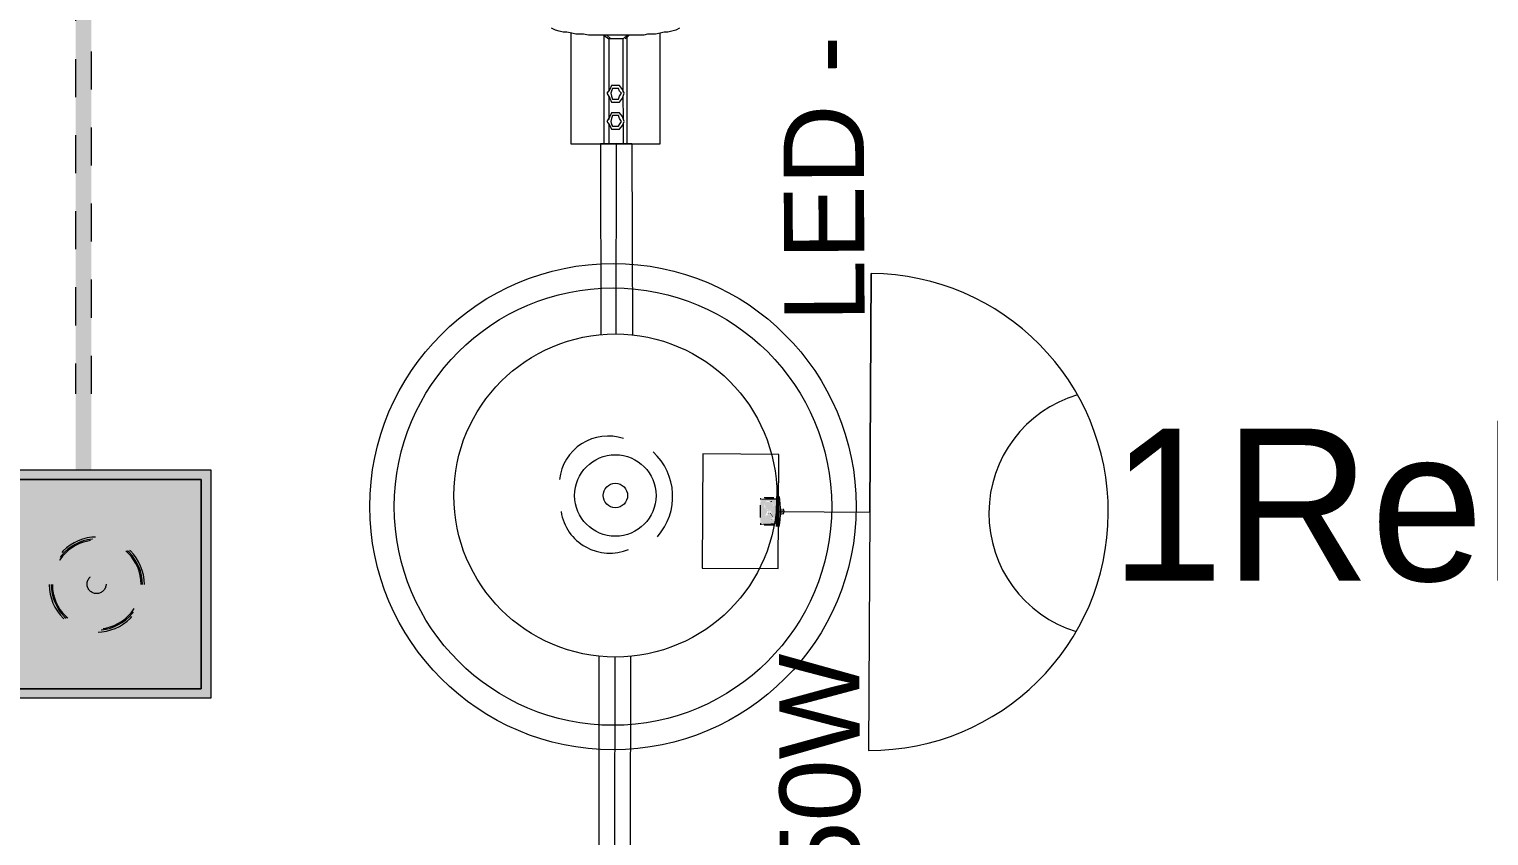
# Model space of a CAD drawing. Header units: metres. Extents: x -12 to 158, y -16 to 62.
# Drawn here: x 89.496 to 93.331, y 16.71 to 18.83 of the extents above; entities that cross this region are included whole.
import ezdxf

# ---------------------------------------------------------------- set-up
doc = ezdxf.new("R2010")
doc.units = ezdxf.units.M
doc.linetypes.add('Hidden', pattern=[0.007144, 0.004763, -0.002381])
doc.linetypes.add('Hidden 1_5', pattern=[0.0022, 0.0015, -0.0007])
for name, color, linetype, lineweight in [('A-ANNO-NOTE', 7, 'Continuous', 9), ('A-DETL', 7, 'Continuous', 9), ('Dispositivos elétricos', 7, 'Continuous', 35), ('E-LITE', 7, 'Continuous', 25), ('E-LITE-IDEN', 7, 'Continuous', 9), ('E-POWR-CNDT', 7, 'Continuous', 18), ('Espelho e Módulo', 7, 'Continuous', 9), ('G-ANNO-TEXT', 7, 'Continuous', 9), ('LD_Luminárias', 7, 'Continuous', 9)]:
    doc.layers.add(name, color=color, linetype=linetype, lineweight=lineweight)
doc.layers.add('BASE ELETRICO__dwg', color=7, linetype='Continuous', lineweight=9, true_color=0x767676)
doc.styles.add('Arial_2', font='arial.ttf', dxfattribs={"height": 0.210954})
doc.styles.add('Century Gothic_2', font='GOTHIC.TTF', dxfattribs={"height": 0.4})

# ---------------------------------------------------------------- blocks, each defined once
blk = doc.blocks.new('BASE ELETRICO__dwg-8227098-PLANTA BAIXA - PLANTA GERAL')
at = {"color": 252, "lineweight": 9, "true_color": 0x8e8e8e}
blk.add_circle((89.7633, 17.5748), 0.6391, dxfattribs=at)
at = {"layer": 'LD_Luminárias', "color": 252, "true_color": 0x8e8e8e}
blk.add_circle((89.7633, 17.5748), 0.5748, dxfattribs=at)
blk = doc.blocks.new('Caixa de Passagem no Passeio - Caixa de Passagem no Passeio 2-8198666-PLANTA BAIXA - PLANTA GERAL')
at = {"layer": 'Dispositivos elétricos', "linetype": 'Hidden 1_5', "lineweight": 9, "true_color": 0x82482d}
h = blk.add_hatch(color=27, dxfattribs=at)
h.paths.add_polyline_path([(0.275, -0.3), (0.3, -0.3), (0.3, 0.3), (-0.3, 0.3), (-0.3, -0.3), (0.1319, -0.3)])
h.paths.add_polyline_path([(0.1319, -0.275), (-0.275, -0.275), (-0.275, 0.275), (0.275, 0.275), (0.275, -0.275)])
at = {"layer": 'Dispositivos elétricos', "linetype": 'Hidden 1_5', "lineweight": 9, "true_color": 0x5a6266}
blk.add_hatch(color=251, dxfattribs=at).paths.add_polyline_path([(0.1319, -0.275), (0.275, -0.275), (0.275, 0.275), (-0.275, 0.275), (-0.275, -0.275), (-0.1443, -0.275)])
at = {"layer": 'Dispositivos elétricos', "lineweight": 9}
for p, q in [((-0.3, -0.3), (-0.3, 0.3)), ((-0.3, 0.3), (0.3, 0.3)), ((-0.275, -0.275), (-0.275, 0.275)), ((-0.275, 0.275), (0.275, 0.275)), ((-0.275, 0.275), (-0.275, -0.275)), ((0.275, 0.275), (-0.275, 0.275)), ((0.275, 0.275), (0.275, -0.275)), ((0.275, -0.275), (0.275, 0.275)), ((0.3, 0.3), (0.3, -0.3)), ((0.3, -0.3), (-0.3, -0.3)), ((0.275, -0.275), (-0.275, -0.275)), ((-0.275, -0.275), (0.275, -0.275))]:
    blk.add_line(p, q, dxfattribs=at)
blk = doc.blocks.new('1_g_ Sensor de Presença_Conjunto 4x2 - a_Sensor de presença-V32-PLANTA BAIXA - PLANTA GERAL')
at = {"layer": 'Espelho e Módulo', "true_color": 0xfbfbfb}
for points in [[(0.0395, 0.002), (-0.0125, 0.0042), (-0.0394, 0), (0.0395, 0.0004)], [(0, 0.0117), (-0.0091, 0.0074), (0, 0.0074), (0, 0.0104)], [(0.0091, 0.0074), (0.0085, 0.0105), (0, 0.0101), (0, 0.0074), (0.0086, 0.0074)]]:
    blk.add_hatch(color=7, dxfattribs=at).paths.add_polyline_path(points)
at = {"layer": 'Espelho e Módulo'}
for p, q in [((-0.0395, 0), (0, 0)), ((0, 0), (0.0395, 0)), ((0.0395, 0), (0.0395, 0.002))]:
    blk.add_line(p, q, dxfattribs=at)
at = {"layer": 'Espelho e Módulo', "flags": 128}
for points in [[(-0.0073, 0.0116), (-0.0065, 0.012), (-0.0057, 0.0123), (-0.0049, 0.0126), (-0.004, 0.0129), (-0.0032, 0.0132), (-0.0023, 0.0134), (-0.0015, 0.0136), (-0.0006, 0.0138), (0, 0.0138)], [(0, 0.0138), (0.0009, 0.0137), (0.0017, 0.0135), (0.0026, 0.0133), (0.0034, 0.0131), (0.0043, 0.0128), (0.0051, 0.0125), (0.0059, 0.0122), (0.0067, 0.0118)]]:
    blk.add_lwpolyline(points, dxfattribs=at)
at = {"layer": 'Espelho e Módulo'}
blk.add_arc((0, -0.2479), 0.253, 81.0302, 98.9698, dxfattribs=at)
blk = doc.blocks.new('Haste de aterramento - Haste de aterramento-V71-PLANTA BAIXA - PLANTA GERAL')
at = {"layer": 'A-DETL', "linetype": 'Hidden 1_5'}
blk.add_circle((0, 0), 0.025, dxfattribs=at)
for radius, start, end in [(0.125, 0, 180), (0.1199, 360, 180), (0.1167, 360, 180), (0.125, 180, 0), (0.1199, 180, 360), (0.1167, 180, 360)]:
    blk.add_arc((0.0006, -0.0013), radius, start, end, dxfattribs=at)
blk = doc.blocks.new('PVC Corrugado Amarelo_Caixa de Luz 4x2 - PVC Corrugado Amarelo_Caixa de Luz 4x2-V33-PLANTA BAIXA - PLANTA GERAL')
at = {"layer": 'E-POWR-CNDT', "linetype": 'Hidden 1_5', "lineweight": 9, "true_color": 0xffff00}
for points in [[(-0.035, 0.0445), (-0.033, 0.0058), (-0.031, 0.0058), (-0.033, 0.0475), (-0.0347, 0.0462)], [(0.031, 0.0058), (0.0345, 0.0058), (0.0328, 0.0471), (0.031, 0.0445), (0.031, 0.0058)], [(0, 0.0028), (0, 0.0028), (0.031, 0.0031), (0.0289, 0.0058), (0, 0.0056), (0, 0.0029)]]:
    blk.add_hatch(color=2, dxfattribs=at).paths.add_polyline_path(points)
h = blk.add_hatch(color=2, dxfattribs=at)
h.paths.add_polyline_path([(-0.031, 0), (0.031, 0.0002), (0.0291, 0.0028), (-0.031, 0.0027), (-0.031, 0)])
h.paths.add_polyline_path([(-0.031, 0.0058), (0.031, 0.0058), (0.031, 0.0475), (-0.031, 0.0475), (-0.031, 0.0104)])
h.paths.add_polyline_path([(0.0029, 0.0218), (0.0025, 0.025), (-0.0018, 0.0221), (0.0025, 0.0218)])
h.paths.add_polyline_path([(-0.031, 0.0058), (-0.018, 0.0155), (-0.0237, 0.02), (-0.0247, 0.0276), (-0.02, 0.0337), (-0.0121, 0.0345), (0.0029, 0.0283), (0.0078, 0.0351), (0.0129, 0.0372), (0.0199, 0.0364), (0.0252, 0.0321), (0.0278, 0.0313), (0.0275, 0.025), (0.0263, 0.0198), (0.0221, 0.0148), (0.0157, 0.0126), (0.0167, 0.0118), (0.0042, 0.0188), (0.0029, 0.0218), (-0.0086, 0.0174), (-0.0174, 0.0128)])
h.paths.add_polyline_path([(-0.0053, 0.0276), (0.0025, 0.025), (0.0029, 0.0282), (-0.005, 0.0276)])
h = blk.add_hatch(color=2, dxfattribs=at)
h.paths.add_polyline_path([(0, 0.0058), (0, 0.0058), (-0.0156, 0.0057)])
h.paths.add_polyline_path([(-0.031, 0.0028), (0, 0.0029), (0, 0.0058), (-0.031, 0.0054)])
h = blk.add_hatch(color=2, dxfattribs=at)
h.paths.add_polyline_path([(-0.0247, 0.0224), (-0.0145, 0.0154), (-0.0051, 0.0251), (-0.0132, 0.0345), (-0.0184, 0.0336), (-0.0237, 0.03), (-0.0245, 0.0238)])
h.paths.add_polyline_path([(0.0029, 0.0218), (0.0086, 0.0151), (0.0168, 0.0133), (0.0244, 0.0181), (0.0256, 0.0301), (0.0213, 0.0358), (0.0078, 0.0346), (0.0029, 0.025), (0.0029, 0.0219)])
h = blk.add_hatch(color=2, dxfattribs=at)
h.paths.add_polyline_path([(-0.0247, 0.0224), (-0.02, 0.0163), (-0.0202, 0.0179), (-0.0244, 0.0221)])
h.paths.add_polyline_path([(-0.0053, 0.0224), (-0.0025, 0.025), (-0.005, 0.0275), (-0.0064, 0.0301), (-0.005, 0.0247), (-0.0052, 0.0234)])
h.paths.add_polyline_path([(-0.0173, 0.0137), (-0.0124, 0.0153), (-0.0029, 0.0218), (-0.005, 0.0224), (-0.0063, 0.0216), (-0.0165, 0.0141)])
h = blk.add_hatch(color=2, dxfattribs=at)
h.paths.add_polyline_path([(-0.0029, 0.0282), (-0.0025, 0.0278), (-0.0025, 0.0282)])
h.paths.add_polyline_path([(-0.0034, 0.0294), (-0.0025, 0.0283), (-0.0031, 0.0294)])
h.paths.add_polyline_path([(-0.0027, 0.0267), (-0.0025, 0.025), (-0.0025, 0.0267)])
h.paths.add_polyline_path([(0.0271, 0.0282), (0.0218, 0.0354), (0.0263, 0.0292)])
h.paths.add_polyline_path([(0.0238, 0.0162), (0.0278, 0.0188), (0.0275, 0.025), (0.0239, 0.0163)])
h.paths.add_polyline_path([(0.015, 0.0125), (0.0232, 0.0157), (0.0156, 0.0127)])
h.paths.add_polyline_path([(0.0062, 0.0162), (0.015, 0.0117), (0.0064, 0.0161)])
h.paths.add_polyline_path([(0.0034, 0.0294), (0.0061, 0.0323), (0.0037, 0.0301)])
at = {"layer": 'A-DETL', "linetype": 'Hidden 1_5'}
for p, q in [((-0.0345, 0.0475), (-0.035, 0.0475)), ((0.035, 0.0475), (0.0345, 0.0475)), ((-0.037, 0.0058), (-0.0371, 0.0058)), ((-0.037, 0.0058), (-0.0371, 0.0058)), ((-0.0371, 0.0028), (-0.037, 0.0028)), ((-0.0371, 0.0028), (-0.037, 0.0028)), ((-0.0355, 0.0375), (-0.0355, 0.0371)), ((-0.0355, 0.0375), (-0.0355, 0.0371)), ((-0.0355, 0.0129), (-0.0355, 0.0125)), ((-0.0355, 0.0129), (-0.0355, 0.0125)), ((0.0355, 0.0371), (0.0355, 0.0375)), ((0.0355, 0.0371), (0.0355, 0.0375)), ((0.0355, 0.0125), (0.0355, 0.0129)), ((0.0355, 0.0125), (0.0355, 0.0129)), ((0.0371, 0.0058), (0.037, 0.0058)), ((0.0371, 0.0058), (0.037, 0.0058)), ((0.037, 0.0028), (0.0371, 0.0028)), ((0.037, 0.0028), (0.0371, 0.0028))]:
    blk.add_line(p, q, dxfattribs=at)
at = {"layer": 'E-POWR-CNDT', "lineweight": 9}
for p, q in [((-0.031, 0.0475), (-0.035, 0.0475)), ((-0.0041, 0.048), (-0.016, 0.048)), ((0, 0.048), (-0.0125, 0.048)), ((-0.0062, 0.048), (-0.0125, 0.048)), ((0.0125, 0.048), (0, 0.048)), ((0.016, 0.048), (0.0041, 0.048)), ((0.0125, 0.048), (0.0063, 0.048)), ((0.035, 0.0475), (0.031, 0.0475)), ((-0.0371, 0.0058), (-0.0395, 0.0058)), ((-0.0371, 0.0058), (-0.0395, 0.0058)), ((-0.0395, 0.0028), (-0.0371, 0.0028)), ((-0.0395, 0.0028), (-0.0371, 0.0028)), ((-0.031, 0.0058), (-0.0371, 0.0058)), ((-0.0342, 0.0058), (-0.0371, 0.0058)), ((-0.0371, 0.0028), (-0.0342, 0.0028)), ((-0.0371, 0.0028), (-0.031, 0.0028)), ((-0.0355, 0.0375), (-0.0355, 0.025)), ((-0.0355, 0.0375), (-0.0355, 0.0282)), ((-0.0355, 0.035), (-0.0355, 0.0276)), ((-0.0355, 0.025), (-0.0355, 0.0125)), ((-0.0355, 0.0224), (-0.0355, 0.015)), ((-0.0355, 0.0187), (-0.0355, 0.0125)), ((-0.035, 0.0282), (-0.035, 0.0358)), ((-0.035, 0.025), (-0.035, 0.0358)), ((-0.035, 0.0312), (-0.035, 0.0358)), ((-0.035, 0.0282), (-0.035, 0.0358)), ((-0.035, 0.0276), (-0.035, 0.035)), ((-0.035, 0.0125), (-0.035, 0.025)), ((-0.035, 0.015), (-0.035, 0.0224)), ((-0.035, 0.0125), (-0.035, 0.0187)), ((-0.031, 0.0058), (-0.035, 0.0058)), ((-0.0345, 0.0058), (-0.035, 0.0058)), ((-0.035, 0.0028), (-0.031, 0.0028)), ((-0.035, 0.0028), (-0.0338, 0.0028)), ((0, 0.0058), (-0.031, 0.0058)), ((-0.031, 0.0028), (0, 0.0028)), ((0.031, 0.0058), (0, 0.0058)), ((0, 0.0028), (0.031, 0.0028)), ((0.035, 0.0058), (0.031, 0.0058)), ((0.0371, 0.0058), (0.031, 0.0058)), ((0.031, 0.0028), (0.035, 0.0028)), ((0.031, 0.0028), (0.0371, 0.0028)), ((0.0338, 0.0028), (0.035, 0.0028)), ((0.0371, 0.0058), (0.0342, 0.0058)), ((0.0342, 0.0028), (0.0371, 0.0028)), ((0.035, 0.0058), (0.0345, 0.0058)), ((0.035, 0.0347), (0.035, 0.0276)), ((0.035, 0.0347), (0.035, 0.03)), ((0.035, 0.0338), (0.035, 0.025)), ((0.035, 0.0338), (0.035, 0.0282)), ((0.035, 0.0338), (0.035, 0.0282)), ((0.035, 0.0338), (0.035, 0.0312)), ((0.035, 0.025), (0.035, 0.0125)), ((0.035, 0.0224), (0.035, 0.015)), ((0.035, 0.0187), (0.035, 0.0125)), ((0.0355, 0.025), (0.0355, 0.0375)), ((0.0355, 0.0282), (0.0355, 0.0375)), ((0.0355, 0.0276), (0.0355, 0.035)), ((0.0355, 0.0125), (0.0355, 0.025)), ((0.0355, 0.015), (0.0355, 0.0224)), ((0.0355, 0.0125), (0.0355, 0.0187)), ((0.0395, 0.0058), (0.0371, 0.0058)), ((0.0395, 0.0058), (0.0371, 0.0058)), ((0.0371, 0.0028), (0.0395, 0.0028)), ((0.0371, 0.0028), (0.0395, 0.0028))]:
    blk.add_line(p, q, dxfattribs=at)

msp = doc.modelspace()

# ---------------------------------------------------------------- hatches: boundary and pattern name
at = {"layer": 'E-POWR-CNDT', "true_color": 0x353535}
for points in [[(89.6181, 17.6713), (89.6383, 17.6713), (89.6383, 24.5247), (89.6173, 24.5247), (89.6173, 17.6713)], [(89.6592, 17.6713), (89.6585, 24.5247), (89.6383, 24.5247), (89.6383, 17.6713), (89.6585, 17.6713)]]:
    msp.add_hatch(color=250, dxfattribs=at).paths.add_polyline_path(points)

# ---------------------------------------------------------------- linework, layer by layer
at = {"layer": 'A-ANNO-NOTE'}
for p, q in [((91.7084, 18.1872), (91.7047, 17.5606)), ((91.7047, 17.5606), (91.7084, 18.1872)), ((91.2656, 17.7132), (91.2638, 17.4132)), ((91.4656, 17.712), (91.2656, 17.7132)), ((91.4638, 17.412), (91.4656, 17.712)), ((91.4647, 17.562), (91.7047, 17.5606)), ((91.7047, 17.5606), (91.7011, 16.934)), ((91.7047, 17.5606), (91.7011, 16.934)), ((91.2638, 17.4132), (91.4638, 17.412))]:
    msp.add_line(p, q, dxfattribs=at)
for centre, radius, start, end in [((91.7047, 17.5606), 0.6266, 269.6671, 89.6671), ((91.7047, 17.5606), 0.6266, 269.6671, 89.6671), ((92.3425, 17.5569), 0.325, 106.4527, 252.8816)]:
    msp.add_arc(centre, radius, start, end, dxfattribs=at)
at = {"layer": 'A-DETL'}
for p, q in [((90.8782, 18.827), (90.8679, 18.8321)), ((90.8884, 18.8245), (90.8782, 18.827)), ((90.8986, 18.8219), (90.8884, 18.8245)), ((90.9088, 18.8219), (90.8986, 18.8219)), ((90.9215, 18.8194), (90.9088, 18.8219)), ((90.919, 18.8194), (90.9191, 18.5284)), ((90.9318, 18.8168), (90.9215, 18.8194)), ((90.942, 18.8168), (90.9318, 18.8168)), ((90.9522, 18.8168), (90.942, 18.8168)), ((90.9649, 18.8143), (90.9522, 18.8168)), ((90.9751, 18.8143), (90.9649, 18.8143)), ((90.9853, 18.8143), (90.9751, 18.8143)), ((90.9956, 18.8143), (90.9853, 18.8143)), ((91.0058, 18.8143), (90.9956, 18.8143)), ((91.016, 18.8143), (91.0058, 18.8143)), ((91.0058, 18.8143), (91.0058, 18.5284)), ((91.067, 18.8143), (91.0058, 18.8143)), ((91.0058, 18.8143), (91.0185, 18.8041)), ((91.0236, 18.8041), (91.0134, 18.8143)), ((91.0262, 18.8143), (91.016, 18.8143)), ((91.0568, 18.8041), (91.0185, 18.8041)), ((91.0185, 18.8041), (91.0186, 18.6663)), ((91.0364, 18.8143), (91.0262, 18.8143)), ((91.0466, 18.8143), (91.0364, 18.8143)), ((91.0568, 18.8143), (91.0466, 18.8143)), ((91.067, 18.8143), (91.0568, 18.8143)), ((91.0568, 18.8041), (91.067, 18.8143)), ((91.0568, 18.6637), (91.0568, 18.8041)), ((91.0619, 18.8041), (91.0721, 18.8143)), ((91.0772, 18.8143), (91.067, 18.8143)), ((91.0671, 18.5285), (91.067, 18.8143)), ((91.0874, 18.8143), (91.0772, 18.8143)), ((91.1002, 18.8143), (91.0874, 18.8143)), ((91.1104, 18.8143), (91.1002, 18.8143)), ((91.1206, 18.8169), (91.1104, 18.8143)), ((91.1308, 18.8169), (91.1206, 18.8169)), ((91.141, 18.8169), (91.1308, 18.8169)), ((91.1538, 18.8194), (91.141, 18.8169)), ((91.164, 18.822), (91.1538, 18.8194)), ((91.1539, 18.5285), (91.1538, 18.8194)), ((91.1742, 18.822), (91.164, 18.822)), ((91.1844, 18.8245), (91.1742, 18.822)), ((91.1946, 18.8271), (91.1844, 18.8245)), ((91.2048, 18.8322), (91.1946, 18.8271)), ((91.0262, 18.6816), (91.0211, 18.6714)), ((91.0364, 18.6816), (91.0262, 18.6816)), ((91.0466, 18.6816), (91.0364, 18.6816)), ((91.0543, 18.6714), (91.0466, 18.6816)), ((91.0211, 18.6714), (91.0135, 18.6612)), ((91.0135, 18.6612), (91.0211, 18.6484)), ((91.0186, 18.6535), (91.0186, 18.5922)), ((91.0211, 18.6484), (91.0262, 18.6382)), ((91.0262, 18.6663), (91.0237, 18.6612)), ((91.0237, 18.6612), (91.0262, 18.6535)), ((91.0288, 18.6739), (91.0262, 18.6663)), ((91.0262, 18.6535), (91.0288, 18.6458)), ((91.0364, 18.6739), (91.0288, 18.6739)), ((91.0288, 18.6458), (91.0364, 18.6458)), ((91.0441, 18.6739), (91.0364, 18.6739)), ((91.0364, 18.6458), (91.0441, 18.6458)), ((91.0466, 18.6663), (91.0441, 18.6739)), ((91.0441, 18.6458), (91.0466, 18.6535)), ((91.0517, 18.6612), (91.0466, 18.6663)), ((91.0466, 18.6535), (91.0517, 18.6612)), ((91.0466, 18.6382), (91.0543, 18.6484)), ((91.0594, 18.6612), (91.0543, 18.6714)), ((91.0543, 18.6484), (91.0594, 18.6612)), ((91.0569, 18.5923), (91.0568, 18.6535)), ((91.0262, 18.6101), (91.0211, 18.5999)), ((91.0262, 18.6382), (91.0364, 18.6382)), ((91.0364, 18.6101), (91.0262, 18.6101)), ((91.0364, 18.6382), (91.0466, 18.6382)), ((91.0467, 18.6101), (91.0364, 18.6101)), ((91.0543, 18.5999), (91.0467, 18.6101)), ((91.0211, 18.5999), (91.0135, 18.5871)), ((91.0135, 18.5871), (91.0211, 18.5769)), ((91.0186, 18.582), (91.0186, 18.5284)), ((91.0211, 18.5769), (91.0262, 18.5667)), ((91.0262, 18.5948), (91.0237, 18.5871)), ((91.0237, 18.5871), (91.0262, 18.5795)), ((91.0288, 18.6025), (91.0262, 18.5948)), ((91.0262, 18.5795), (91.0288, 18.5744)), ((91.0262, 18.5667), (91.0365, 18.5667)), ((91.0364, 18.6025), (91.0288, 18.6025)), ((91.0288, 18.5744), (91.0365, 18.5744)), ((91.0441, 18.6025), (91.0364, 18.6025)), ((91.0365, 18.5744), (91.0441, 18.5744)), ((91.0365, 18.5667), (91.0467, 18.5667)), ((91.0467, 18.5948), (91.0441, 18.6025)), ((91.0441, 18.5744), (91.0467, 18.5795)), ((91.0518, 18.5872), (91.0467, 18.5948)), ((91.0467, 18.5795), (91.0518, 18.5872)), ((91.0467, 18.5667), (91.0543, 18.5769)), ((91.0594, 18.5872), (91.0543, 18.5999)), ((91.0543, 18.5769), (91.0594, 18.5872)), ((91.0569, 18.5285), (91.0569, 18.582)), ((90.9191, 18.5284), (91.1539, 18.5285)), ((91.079, 18.5285), (90.9965, 18.5284)), ((90.9968, 18.5284), (90.9981, 18.0268)), ((91.0058, 18.5284), (91.0671, 18.5285)), ((91.0186, 18.5284), (91.0569, 18.5285)), ((91.0377, 18.5285), (91.037, 18.0285)), ((91.0793, 18.5285), (91.0806, 18.0261)), ((90.993, 16.6797), (90.9938, 17.1816)), ((91.0348, 17.1795), (91.034, 16.6795)), ((91.0755, 16.6792), (91.0763, 17.1818))]:
    msp.add_line(p, q, dxfattribs=at)
for radius in [0.4245, 0.1071, 0.0321]:
    msp.add_circle((91.036, 17.604), radius, dxfattribs=at)
for centre, radius, start, end in [((91.0163, 17.6325), 0.1277, 71.3184, 174.0544), ((91.0276, 17.6014), 0.159, 318.385, 47.5849), ((91.0208, 17.5814), 0.129, 188.8328, 292.8335)]:
    msp.add_arc(centre, radius, start, end, dxfattribs=at)
at = {"layer": 'E-POWR-CNDT', "color": 1, "linetype": 'Hidden', "true_color": 0xff0000}
for p, q in [((89.6173, 24.5512), (89.6173, 17.8713)), ((89.6592, 17.8713), (89.6592, 24.5512))]:
    msp.add_line(p, q, dxfattribs=at)

# ---------------------------------------------------------------- block references
at = {"layer": 'A-DETL', "linetype": 'Hidden 1_5', "rotation": 89.66714730635002}
msp.add_blockref('PVC Corrugado Amarelo_Caixa de Luz 4x2 - PVC Corrugado Amarelo_Caixa de Luz 4x2-V33-PLANTA BAIXA - PLANTA GERAL', (91.4647, 17.562), dxfattribs=at)
at = {"layer": 'A-DETL', "linetype": 'Hidden 1_5'}
msp.add_blockref('Haste de aterramento - Haste de aterramento-V71-PLANTA BAIXA - PLANTA GERAL', (89.6726, 17.3713), dxfattribs=at)
at = {"layer": 'BASE ELETRICO__dwg', "color": 252, "true_color": 0x8e8e8e}
msp.add_blockref('BASE ELETRICO__dwg-8227098-PLANTA BAIXA - PLANTA GERAL', (1.2665, 0), dxfattribs=at)
at = {"layer": 'Dispositivos elétricos', "lineweight": 9}
msp.add_blockref('Caixa de Passagem no Passeio - Caixa de Passagem no Passeio 2-8198666-PLANTA BAIXA - PLANTA GERAL', (89.6726, 17.3713), dxfattribs=at)
at = {"layer": 'E-LITE', "lineweight": 9, "rotation": 269.667147306351}
msp.add_blockref('1_g_ Sensor de Presença_Conjunto 4x2 - a_Sensor de presença-V32-PLANTA BAIXA - PLANTA GERAL', (91.4647, 17.562), dxfattribs=at)

# ---------------------------------------------------------------- texts
at = {"layer": 'E-LITE-IDEN', "insert": (92.3366, 17.7798), "char_height": 0.4, "width": 2.501265, "attachment_point": 1, "style": 'Century Gothic_2'}
msp.add_mtext('1Relé g', dxfattribs=at)
at = {"layer": 'G-ANNO-TEXT', "char_height": 0.21095, "width": 1.875949, "attachment_point": 1, "rotation": 90.2444, "style": 'Arial_2'}
for insert in [(91.48, 18.0584), (91.4727, 15.5837)]:
    msp.add_mtext('LED - 250W', dxfattribs=dict(at, insert=insert))

doc.saveas('drawing.dxf')
